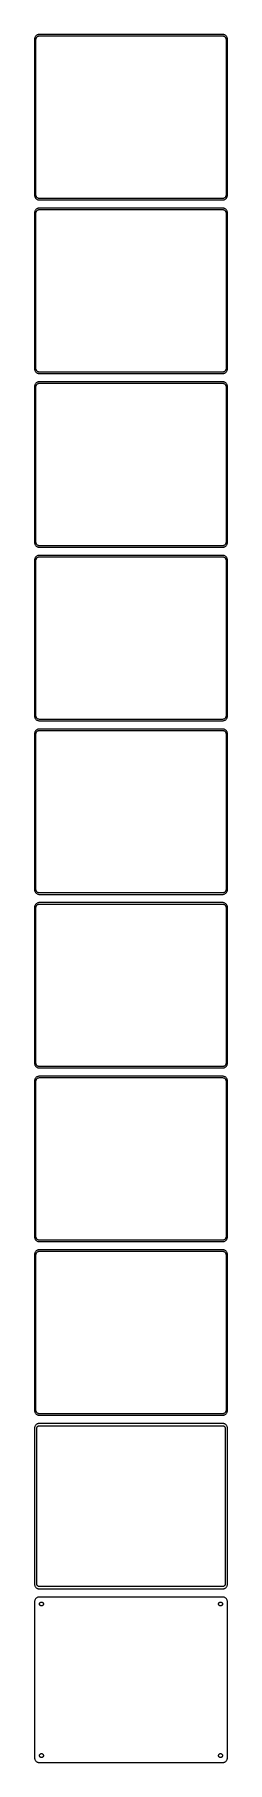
# Model space of a CAD drawing. Header units: metres. Extents: x -105 to 105, y 1800 to 3681.
import ezdxf

# ---------------------------------------------------------------- set-up
doc = ezdxf.new("R2010")
doc.units = ezdxf.units.M

msp = doc.modelspace()

# ---------------------------------------------------------------- linework, layer by layer
for p, q in [((-104.961, 3676.63), (-105, 3676)), ((-105, 3676), (-105, 3506)), ((-104.843, 3677.24), (-104.961, 3676.63)), ((-104.649, 3677.84), (-104.843, 3677.24)), ((-104.382, 3678.41), (-104.649, 3677.84)), ((-104.045, 3678.94), (-104.382, 3678.41)), ((-103.645, 3679.42), (-104.045, 3678.94)), ((-103.187, 3679.85), (-103.645, 3679.42)), ((-103.5, 3675.5), (-103.468, 3676)), ((-103.5, 3506.5), (-103.5, 3675.5)), ((-103.468, 3676), (-103.374, 3676.49)), ((-103.374, 3676.49), (-103.219, 3676.97)), ((-103.219, 3676.97), (-103.005, 3677.43)), ((-102.679, 3680.22), (-103.187, 3679.85)), ((-103.005, 3677.43), (-102.736, 3677.85)), ((-102.736, 3677.85), (-102.416, 3678.24)), ((-102.129, 3680.52), (-102.679, 3680.22)), ((-102.416, 3678.24), (-102.05, 3678.58)), ((-101.545, 3680.76), (-102.129, 3680.52)), ((-102.05, 3678.58), (-101.643, 3678.88)), ((-101.643, 3678.88), (-101.203, 3679.12)), ((-100.937, 3680.91), (-101.545, 3680.76)), ((-101.203, 3679.12), (-100.736, 3679.3)), ((-100.314, 3680.99), (-100.937, 3680.91)), ((-100.736, 3679.3), (-100.25, 3679.43)), ((100.314, 3680.99), (-100.314, 3680.99)), ((-100.25, 3679.43), (-99.7512, 3679.49)), ((-99.7512, 3679.49), (99.7512, 3679.49)), ((99.7512, 3679.49), (100.25, 3679.43)), ((100.25, 3679.43), (100.736, 3679.3)), ((100.937, 3680.91), (100.314, 3680.99)), ((100.736, 3679.3), (101.203, 3679.12)), ((101.545, 3680.76), (100.937, 3680.91)), ((101.203, 3679.12), (101.643, 3678.88)), ((102.129, 3680.52), (101.545, 3680.76)), ((101.643, 3678.88), (102.05, 3678.58)), ((102.05, 3678.58), (102.416, 3678.24)), ((102.679, 3680.22), (102.129, 3680.52)), ((102.416, 3678.24), (102.736, 3677.85)), ((103.187, 3679.85), (102.679, 3680.22)), ((102.736, 3677.85), (103.005, 3677.43)), ((103.005, 3677.43), (103.219, 3676.97)), ((103.645, 3679.42), (103.187, 3679.85)), ((103.219, 3676.97), (103.374, 3676.49)), ((103.374, 3676.49), (103.468, 3676)), ((103.468, 3676), (103.5, 3675.5)), ((103.5, 3675.5), (103.5, 3506.5)), ((104.045, 3678.94), (103.645, 3679.42)), ((104.382, 3678.41), (104.045, 3678.94)), ((104.649, 3677.84), (104.382, 3678.41)), ((104.843, 3677.24), (104.649, 3677.84)), ((104.961, 3676.63), (104.843, 3677.24)), ((105, 3676), (104.961, 3676.63)), ((105, 3506), (105, 3676)), ((-105, 3506), (-104.961, 3505.37)), ((-104.961, 3505.37), (-104.843, 3504.76)), ((-104.843, 3504.76), (-104.649, 3504.16)), ((-104.649, 3504.16), (-104.382, 3503.59)), ((-104.382, 3503.59), (-104.045, 3503.06)), ((-104.045, 3503.06), (-103.645, 3502.58)), ((-103.645, 3502.58), (-103.187, 3502.15)), ((-103.468, 3506), (-103.5, 3506.5)), ((-103.374, 3505.51), (-103.468, 3506)), ((-103.219, 3505.03), (-103.374, 3505.51)), ((-103.005, 3504.57), (-103.219, 3505.03)), ((-103.187, 3502.15), (-102.679, 3501.78)), ((-102.736, 3504.15), (-103.005, 3504.57)), ((-102.416, 3503.76), (-102.736, 3504.15)), ((-102.679, 3501.78), (-102.129, 3501.48)), ((-102.05, 3503.42), (-102.416, 3503.76)), ((-102.129, 3501.48), (-101.545, 3501.24)), ((-101.643, 3503.12), (-102.05, 3503.42)), ((-101.203, 3502.88), (-101.643, 3503.12)), ((-101.545, 3501.24), (-100.937, 3501.09)), ((-100.736, 3502.7), (-101.203, 3502.88)), ((-100.937, 3501.09), (-100.314, 3501.01)), ((-100.25, 3502.57), (-100.736, 3502.7)), ((-100.314, 3501.01), (100.314, 3501.01)), ((-99.7512, 3502.51), (-100.25, 3502.57)), ((99.7512, 3502.51), (-99.7512, 3502.51)), ((100.25, 3502.57), (99.7512, 3502.51)), ((100.736, 3502.7), (100.25, 3502.57)), ((100.314, 3501.01), (100.937, 3501.09)), ((101.203, 3502.88), (100.736, 3502.7)), ((100.937, 3501.09), (101.545, 3501.24)), ((101.643, 3503.12), (101.203, 3502.88)), ((101.545, 3501.24), (102.129, 3501.48)), ((102.05, 3503.42), (101.643, 3503.12)), ((102.416, 3503.76), (102.05, 3503.42)), ((102.129, 3501.48), (102.679, 3501.78)), ((102.736, 3504.15), (102.416, 3503.76)), ((102.679, 3501.78), (103.187, 3502.15)), ((103.005, 3504.57), (102.736, 3504.15)), ((103.219, 3505.03), (103.005, 3504.57)), ((103.187, 3502.15), (103.645, 3502.58)), ((103.374, 3505.51), (103.219, 3505.03)), ((103.468, 3506), (103.374, 3505.51)), ((103.5, 3506.5), (103.468, 3506)), ((103.645, 3502.58), (104.045, 3503.06)), ((104.045, 3503.06), (104.382, 3503.59)), ((104.382, 3503.59), (104.649, 3504.16)), ((104.649, 3504.16), (104.843, 3504.76)), ((104.843, 3504.76), (104.961, 3505.37)), ((104.961, 3505.37), (105, 3506)), ((-104.961, 3487.63), (-105, 3487)), ((-105, 3487), (-105, 3317)), ((-104.843, 3488.24), (-104.961, 3487.63)), ((-104.649, 3488.84), (-104.843, 3488.24)), ((-104.382, 3489.41), (-104.649, 3488.84)), ((-104.045, 3489.94), (-104.382, 3489.41)), ((-103.645, 3490.42), (-104.045, 3489.94)), ((-103.187, 3490.85), (-103.645, 3490.42)), ((-103.5, 3486.5), (-103.468, 3487)), ((-103.5, 3317.5), (-103.5, 3486.5)), ((-103.468, 3487), (-103.374, 3487.49)), ((-103.374, 3487.49), (-103.219, 3487.97)), ((-103.219, 3487.97), (-103.005, 3488.43)), ((-102.679, 3491.22), (-103.187, 3490.85)), ((-103.005, 3488.43), (-102.736, 3488.85)), ((-102.736, 3488.85), (-102.416, 3489.24)), ((-102.129, 3491.52), (-102.679, 3491.22)), ((-102.416, 3489.24), (-102.05, 3489.58)), ((-101.545, 3491.76), (-102.129, 3491.52)), ((-102.05, 3489.58), (-101.643, 3489.88)), ((-101.643, 3489.88), (-101.203, 3490.12)), ((-100.937, 3491.91), (-101.545, 3491.76)), ((-101.203, 3490.12), (-100.736, 3490.3)), ((-100.314, 3491.99), (-100.937, 3491.91)), ((-100.736, 3490.3), (-100.25, 3490.43)), ((100.314, 3491.99), (-100.314, 3491.99)), ((-100.25, 3490.43), (-99.7512, 3490.49)), ((-99.7512, 3490.49), (99.7512, 3490.49)), ((99.7512, 3490.49), (100.25, 3490.43)), ((100.25, 3490.43), (100.736, 3490.3)), ((100.937, 3491.91), (100.314, 3491.99)), ((100.736, 3490.3), (101.203, 3490.12)), ((101.545, 3491.76), (100.937, 3491.91)), ((101.203, 3490.12), (101.643, 3489.88)), ((102.129, 3491.52), (101.545, 3491.76)), ((101.643, 3489.88), (102.05, 3489.58)), ((102.05, 3489.58), (102.416, 3489.24)), ((102.679, 3491.22), (102.129, 3491.52)), ((102.416, 3489.24), (102.736, 3488.85)), ((103.187, 3490.85), (102.679, 3491.22)), ((102.736, 3488.85), (103.005, 3488.43)), ((103.005, 3488.43), (103.219, 3487.97)), ((103.645, 3490.42), (103.187, 3490.85)), ((103.219, 3487.97), (103.374, 3487.49)), ((103.374, 3487.49), (103.468, 3487)), ((103.468, 3487), (103.5, 3486.5)), ((103.5, 3486.5), (103.5, 3317.5)), ((104.045, 3489.94), (103.645, 3490.42)), ((104.382, 3489.41), (104.045, 3489.94)), ((104.649, 3488.84), (104.382, 3489.41)), ((104.843, 3488.24), (104.649, 3488.84)), ((104.961, 3487.63), (104.843, 3488.24)), ((105, 3487), (104.961, 3487.63)), ((105, 3317), (105, 3487)), ((-105, 3317), (-104.961, 3316.37)), ((-104.961, 3316.37), (-104.843, 3315.76)), ((-104.843, 3315.76), (-104.649, 3315.16)), ((-104.649, 3315.16), (-104.382, 3314.59)), ((-104.382, 3314.59), (-104.045, 3314.06)), ((-104.045, 3314.06), (-103.645, 3313.58)), ((-103.645, 3313.58), (-103.187, 3313.15)), ((-103.468, 3317), (-103.5, 3317.5)), ((-103.374, 3316.51), (-103.468, 3317)), ((-103.219, 3316.03), (-103.374, 3316.51)), ((-103.005, 3315.57), (-103.219, 3316.03)), ((-103.187, 3313.15), (-102.679, 3312.78)), ((-102.736, 3315.15), (-103.005, 3315.57)), ((-102.416, 3314.76), (-102.736, 3315.15)), ((-102.679, 3312.78), (-102.129, 3312.48)), ((-102.05, 3314.42), (-102.416, 3314.76)), ((-102.129, 3312.48), (-101.545, 3312.24)), ((-101.643, 3314.12), (-102.05, 3314.42)), ((-101.203, 3313.88), (-101.643, 3314.12)), ((-101.545, 3312.24), (-100.937, 3312.09)), ((-100.736, 3313.7), (-101.203, 3313.88)), ((-100.937, 3312.09), (-100.314, 3312.01)), ((-100.25, 3313.57), (-100.736, 3313.7)), ((-100.314, 3312.01), (100.314, 3312.01)), ((-99.7512, 3313.51), (-100.25, 3313.57)), ((99.7512, 3313.51), (-99.7512, 3313.51)), ((100.25, 3313.57), (99.7512, 3313.51)), ((100.736, 3313.7), (100.25, 3313.57)), ((100.314, 3312.01), (100.937, 3312.09)), ((101.203, 3313.88), (100.736, 3313.7)), ((100.937, 3312.09), (101.545, 3312.24)), ((101.643, 3314.12), (101.203, 3313.88)), ((101.545, 3312.24), (102.129, 3312.48)), ((102.05, 3314.42), (101.643, 3314.12)), ((102.416, 3314.76), (102.05, 3314.42)), ((102.129, 3312.48), (102.679, 3312.78)), ((102.736, 3315.15), (102.416, 3314.76)), ((102.679, 3312.78), (103.187, 3313.15)), ((103.005, 3315.57), (102.736, 3315.15)), ((103.219, 3316.03), (103.005, 3315.57)), ((103.187, 3313.15), (103.645, 3313.58)), ((103.374, 3316.51), (103.219, 3316.03)), ((103.468, 3317), (103.374, 3316.51)), ((103.5, 3317.5), (103.468, 3317)), ((103.645, 3313.58), (104.045, 3314.06)), ((104.045, 3314.06), (104.382, 3314.59)), ((104.382, 3314.59), (104.649, 3315.16)), ((104.649, 3315.16), (104.843, 3315.76)), ((104.843, 3315.76), (104.961, 3316.37)), ((104.961, 3316.37), (105, 3317)), ((-104.961, 3298.63), (-105, 3298)), ((-105, 3298), (-105, 3128)), ((-104.843, 3299.24), (-104.961, 3298.63)), ((-104.649, 3299.84), (-104.843, 3299.24)), ((-104.382, 3300.41), (-104.649, 3299.84)), ((-104.045, 3300.94), (-104.382, 3300.41)), ((-103.645, 3301.42), (-104.045, 3300.94)), ((-103.187, 3301.85), (-103.645, 3301.42)), ((-103.5, 3297.5), (-103.468, 3298)), ((-103.5, 3128.5), (-103.5, 3297.5)), ((-103.468, 3298), (-103.374, 3298.49)), ((-103.374, 3298.49), (-103.219, 3298.97)), ((-103.219, 3298.97), (-103.005, 3299.43)), ((-102.679, 3302.22), (-103.187, 3301.85)), ((-103.005, 3299.43), (-102.736, 3299.85)), ((-102.736, 3299.85), (-102.416, 3300.24)), ((-102.129, 3302.52), (-102.679, 3302.22)), ((-102.416, 3300.24), (-102.05, 3300.58)), ((-101.545, 3302.76), (-102.129, 3302.52)), ((-102.05, 3300.58), (-101.643, 3300.88)), ((-101.643, 3300.88), (-101.203, 3301.12)), ((-100.937, 3302.91), (-101.545, 3302.76)), ((-101.203, 3301.12), (-100.736, 3301.3)), ((-100.314, 3302.99), (-100.937, 3302.91)), ((-100.736, 3301.3), (-100.25, 3301.43)), ((100.314, 3302.99), (-100.314, 3302.99)), ((-100.25, 3301.43), (-99.7512, 3301.49)), ((-99.7512, 3301.49), (99.7512, 3301.49)), ((99.7512, 3301.49), (100.25, 3301.43)), ((100.25, 3301.43), (100.736, 3301.3)), ((100.937, 3302.91), (100.314, 3302.99)), ((100.736, 3301.3), (101.203, 3301.12)), ((101.545, 3302.76), (100.937, 3302.91)), ((101.203, 3301.12), (101.643, 3300.88)), ((102.129, 3302.52), (101.545, 3302.76)), ((101.643, 3300.88), (102.05, 3300.58)), ((102.05, 3300.58), (102.416, 3300.24)), ((102.679, 3302.22), (102.129, 3302.52)), ((102.416, 3300.24), (102.736, 3299.85)), ((103.187, 3301.85), (102.679, 3302.22)), ((102.736, 3299.85), (103.005, 3299.43)), ((103.005, 3299.43), (103.219, 3298.97)), ((103.645, 3301.42), (103.187, 3301.85)), ((103.219, 3298.97), (103.374, 3298.49)), ((103.374, 3298.49), (103.468, 3298)), ((103.468, 3298), (103.5, 3297.5)), ((103.5, 3297.5), (103.5, 3128.5)), ((104.045, 3300.94), (103.645, 3301.42)), ((104.382, 3300.41), (104.045, 3300.94)), ((104.649, 3299.84), (104.382, 3300.41)), ((104.843, 3299.24), (104.649, 3299.84)), ((104.961, 3298.63), (104.843, 3299.24)), ((105, 3298), (104.961, 3298.63)), ((105, 3128), (105, 3298)), ((-105, 3128), (-104.961, 3127.37)), ((-104.961, 3127.37), (-104.843, 3126.76)), ((-104.843, 3126.76), (-104.649, 3126.16)), ((-104.649, 3126.16), (-104.382, 3125.59)), ((-104.382, 3125.59), (-104.045, 3125.06)), ((-104.045, 3125.06), (-103.645, 3124.58)), ((-103.645, 3124.58), (-103.187, 3124.15)), ((-103.468, 3128), (-103.5, 3128.5)), ((-103.374, 3127.51), (-103.468, 3128)), ((-103.219, 3127.03), (-103.374, 3127.51)), ((-103.005, 3126.57), (-103.219, 3127.03)), ((-103.187, 3124.15), (-102.679, 3123.78)), ((-102.736, 3126.15), (-103.005, 3126.57)), ((-102.416, 3125.76), (-102.736, 3126.15)), ((-102.679, 3123.78), (-102.129, 3123.48)), ((-102.05, 3125.42), (-102.416, 3125.76)), ((-102.129, 3123.48), (-101.545, 3123.24)), ((-101.643, 3125.12), (-102.05, 3125.42)), ((-101.203, 3124.88), (-101.643, 3125.12)), ((-101.545, 3123.24), (-100.937, 3123.09)), ((-100.736, 3124.7), (-101.203, 3124.88)), ((-100.937, 3123.09), (-100.314, 3123.01)), ((-100.25, 3124.57), (-100.736, 3124.7)), ((-100.314, 3123.01), (100.314, 3123.01)), ((-99.7512, 3124.51), (-100.25, 3124.57)), ((99.7512, 3124.51), (-99.7512, 3124.51)), ((100.25, 3124.57), (99.7512, 3124.51)), ((100.736, 3124.7), (100.25, 3124.57)), ((100.314, 3123.01), (100.937, 3123.09)), ((101.203, 3124.88), (100.736, 3124.7)), ((100.937, 3123.09), (101.545, 3123.24)), ((101.643, 3125.12), (101.203, 3124.88)), ((101.545, 3123.24), (102.129, 3123.48)), ((102.05, 3125.42), (101.643, 3125.12)), ((102.416, 3125.76), (102.05, 3125.42)), ((102.129, 3123.48), (102.679, 3123.78)), ((102.736, 3126.15), (102.416, 3125.76)), ((102.679, 3123.78), (103.187, 3124.15)), ((103.005, 3126.57), (102.736, 3126.15)), ((103.219, 3127.03), (103.005, 3126.57)), ((103.187, 3124.15), (103.645, 3124.58)), ((103.374, 3127.51), (103.219, 3127.03)), ((103.468, 3128), (103.374, 3127.51)), ((103.5, 3128.5), (103.468, 3128)), ((103.645, 3124.58), (104.045, 3125.06)), ((104.045, 3125.06), (104.382, 3125.59)), ((104.382, 3125.59), (104.649, 3126.16)), ((104.649, 3126.16), (104.843, 3126.76)), ((104.843, 3126.76), (104.961, 3127.37)), ((104.961, 3127.37), (105, 3128)), ((-104.961, 3109.63), (-105, 3109)), ((-105, 3109), (-105, 2939)), ((-104.843, 3110.24), (-104.961, 3109.63)), ((-104.649, 3110.84), (-104.843, 3110.24)), ((-104.382, 3111.41), (-104.649, 3110.84)), ((-104.045, 3111.94), (-104.382, 3111.41)), ((-103.645, 3112.42), (-104.045, 3111.94)), ((-103.187, 3112.85), (-103.645, 3112.42)), ((-103.5, 3108.5), (-103.468, 3109)), ((-103.5, 2939.5), (-103.5, 3108.5)), ((-103.468, 3109), (-103.374, 3109.49)), ((-103.374, 3109.49), (-103.219, 3109.97)), ((-103.219, 3109.97), (-103.005, 3110.43)), ((-102.679, 3113.22), (-103.187, 3112.85)), ((-103.005, 3110.43), (-102.736, 3110.85)), ((-102.736, 3110.85), (-102.416, 3111.24)), ((-102.129, 3113.52), (-102.679, 3113.22)), ((-102.416, 3111.24), (-102.05, 3111.58)), ((-101.545, 3113.76), (-102.129, 3113.52)), ((-102.05, 3111.58), (-101.643, 3111.88)), ((-101.643, 3111.88), (-101.203, 3112.12)), ((-100.937, 3113.91), (-101.545, 3113.76)), ((-101.203, 3112.12), (-100.736, 3112.3)), ((-100.314, 3113.99), (-100.937, 3113.91)), ((-100.736, 3112.3), (-100.25, 3112.43)), ((100.314, 3113.99), (-100.314, 3113.99)), ((-100.25, 3112.43), (-99.7512, 3112.49)), ((-99.7512, 3112.49), (99.7512, 3112.49)), ((99.7512, 3112.49), (100.25, 3112.43)), ((100.25, 3112.43), (100.736, 3112.3)), ((100.937, 3113.91), (100.314, 3113.99)), ((100.736, 3112.3), (101.203, 3112.12)), ((101.545, 3113.76), (100.937, 3113.91)), ((101.203, 3112.12), (101.643, 3111.88)), ((102.129, 3113.52), (101.545, 3113.76)), ((101.643, 3111.88), (102.05, 3111.58)), ((102.05, 3111.58), (102.416, 3111.24)), ((102.679, 3113.22), (102.129, 3113.52)), ((102.416, 3111.24), (102.736, 3110.85)), ((103.187, 3112.85), (102.679, 3113.22)), ((102.736, 3110.85), (103.005, 3110.43)), ((103.005, 3110.43), (103.219, 3109.97)), ((103.645, 3112.42), (103.187, 3112.85)), ((103.219, 3109.97), (103.374, 3109.49)), ((103.374, 3109.49), (103.468, 3109)), ((103.468, 3109), (103.5, 3108.5)), ((103.5, 3108.5), (103.5, 2939.5)), ((104.045, 3111.94), (103.645, 3112.42)), ((104.382, 3111.41), (104.045, 3111.94)), ((104.649, 3110.84), (104.382, 3111.41)), ((104.843, 3110.24), (104.649, 3110.84)), ((104.961, 3109.63), (104.843, 3110.24)), ((105, 3109), (104.961, 3109.63)), ((105, 2939), (105, 3109)), ((-105, 2939), (-104.961, 2938.37)), ((-104.961, 2938.37), (-104.843, 2937.76)), ((-104.843, 2937.76), (-104.649, 2937.16)), ((-104.649, 2937.16), (-104.382, 2936.59)), ((-104.382, 2936.59), (-104.045, 2936.06)), ((-104.045, 2936.06), (-103.645, 2935.58)), ((-103.645, 2935.58), (-103.187, 2935.15)), ((-103.468, 2939), (-103.5, 2939.5)), ((-103.374, 2938.51), (-103.468, 2939)), ((-103.219, 2938.03), (-103.374, 2938.51)), ((-103.005, 2937.57), (-103.219, 2938.03)), ((-103.187, 2935.15), (-102.679, 2934.78)), ((-102.736, 2937.15), (-103.005, 2937.57)), ((-102.416, 2936.76), (-102.736, 2937.15)), ((-102.679, 2934.78), (-102.129, 2934.48)), ((-102.05, 2936.42), (-102.416, 2936.76)), ((-102.129, 2934.48), (-101.545, 2934.24)), ((-101.643, 2936.12), (-102.05, 2936.42)), ((-101.203, 2935.88), (-101.643, 2936.12)), ((-100.736, 2935.7), (-101.203, 2935.88)), ((-100.25, 2935.57), (-100.736, 2935.7)), ((-99.7512, 2935.51), (-100.25, 2935.57)), ((99.7512, 2935.51), (-99.7512, 2935.51)), ((100.25, 2935.57), (99.7512, 2935.51)), ((100.736, 2935.7), (100.25, 2935.57)), ((101.203, 2935.88), (100.736, 2935.7)), ((101.643, 2936.12), (101.203, 2935.88)), ((101.545, 2934.24), (102.129, 2934.48)), ((102.05, 2936.42), (101.643, 2936.12)), ((102.416, 2936.76), (102.05, 2936.42)), ((102.129, 2934.48), (102.679, 2934.78)), ((102.736, 2937.15), (102.416, 2936.76)), ((102.679, 2934.78), (103.187, 2935.15)), ((103.005, 2937.57), (102.736, 2937.15)), ((103.219, 2938.03), (103.005, 2937.57)), ((103.187, 2935.15), (103.645, 2935.58)), ((103.374, 2938.51), (103.219, 2938.03)), ((103.468, 2939), (103.374, 2938.51)), ((103.5, 2939.5), (103.468, 2939)), ((103.645, 2935.58), (104.045, 2936.06)), ((104.045, 2936.06), (104.382, 2936.59)), ((104.382, 2936.59), (104.649, 2937.16)), ((104.649, 2937.16), (104.843, 2937.76)), ((104.843, 2937.76), (104.961, 2938.37)), ((104.961, 2938.37), (105, 2939)), ((-104.961, 2920.63), (-105, 2920)), ((-105, 2920), (-105, 2750)), ((-104.843, 2921.24), (-104.961, 2920.63)), ((-104.649, 2921.84), (-104.843, 2921.24)), ((-104.382, 2922.41), (-104.649, 2921.84)), ((-104.045, 2922.94), (-104.382, 2922.41)), ((-103.645, 2923.42), (-104.045, 2922.94)), ((-103.187, 2923.85), (-103.645, 2923.42)), ((-103.5, 2919.5), (-103.468, 2920)), ((-103.5, 2750.5), (-103.5, 2919.5)), ((-103.468, 2920), (-103.374, 2920.49)), ((-103.374, 2920.49), (-103.219, 2920.97)), ((-103.219, 2920.97), (-103.005, 2921.43)), ((-102.679, 2924.22), (-103.187, 2923.85)), ((-103.005, 2921.43), (-102.736, 2921.85)), ((-102.736, 2921.85), (-102.416, 2922.24)), ((-102.129, 2924.52), (-102.679, 2924.22)), ((-102.416, 2922.24), (-102.05, 2922.58)), ((-101.545, 2924.76), (-102.129, 2924.52)), ((-102.05, 2922.58), (-101.643, 2922.88)), ((-101.643, 2922.88), (-101.203, 2923.12)), ((-101.545, 2934.24), (-100.937, 2934.09)), ((-100.937, 2924.91), (-101.545, 2924.76)), ((-101.203, 2923.12), (-100.736, 2923.3)), ((-100.937, 2934.09), (-100.314, 2934.01)), ((-100.314, 2924.99), (-100.937, 2924.91)), ((-100.736, 2923.3), (-100.25, 2923.43)), ((-100.314, 2934.01), (100.314, 2934.01)), ((100.314, 2924.99), (-100.314, 2924.99)), ((-100.25, 2923.43), (-99.7512, 2923.49)), ((-99.7512, 2923.49), (99.7512, 2923.49)), ((99.7512, 2923.49), (100.25, 2923.43)), ((100.25, 2923.43), (100.736, 2923.3)), ((100.314, 2934.01), (100.937, 2934.09)), ((100.937, 2924.91), (100.314, 2924.99)), ((100.736, 2923.3), (101.203, 2923.12)), ((100.937, 2934.09), (101.545, 2934.24)), ((101.545, 2924.76), (100.937, 2924.91)), ((101.203, 2923.12), (101.643, 2922.88)), ((102.129, 2924.52), (101.545, 2924.76)), ((101.643, 2922.88), (102.05, 2922.58)), ((102.05, 2922.58), (102.416, 2922.24)), ((102.679, 2924.22), (102.129, 2924.52)), ((102.416, 2922.24), (102.736, 2921.85)), ((103.187, 2923.85), (102.679, 2924.22)), ((102.736, 2921.85), (103.005, 2921.43)), ((103.005, 2921.43), (103.219, 2920.97)), ((103.645, 2923.42), (103.187, 2923.85)), ((103.219, 2920.97), (103.374, 2920.49)), ((103.374, 2920.49), (103.468, 2920)), ((103.468, 2920), (103.5, 2919.5)), ((103.5, 2919.5), (103.5, 2750.5)), ((104.045, 2922.94), (103.645, 2923.42)), ((104.382, 2922.41), (104.045, 2922.94)), ((104.649, 2921.84), (104.382, 2922.41)), ((104.843, 2921.24), (104.649, 2921.84)), ((104.961, 2920.63), (104.843, 2921.24)), ((105, 2920), (104.961, 2920.63)), ((105, 2750), (105, 2920)), ((-105, 2750), (-104.961, 2749.37)), ((-104.961, 2749.37), (-104.843, 2748.76)), ((-104.843, 2748.76), (-104.649, 2748.16)), ((-104.649, 2748.16), (-104.382, 2747.59)), ((-104.382, 2747.59), (-104.045, 2747.06)), ((-104.045, 2747.06), (-103.645, 2746.58)), ((-103.645, 2746.58), (-103.187, 2746.15)), ((-103.468, 2750), (-103.5, 2750.5)), ((-103.374, 2749.51), (-103.468, 2750)), ((-103.219, 2749.03), (-103.374, 2749.51)), ((-103.005, 2748.57), (-103.219, 2749.03)), ((-102.736, 2748.15), (-103.005, 2748.57)), ((-102.416, 2747.76), (-102.736, 2748.15)), ((-102.05, 2747.42), (-102.416, 2747.76)), ((-101.643, 2747.12), (-102.05, 2747.42)), ((-101.203, 2746.88), (-101.643, 2747.12)), ((-100.736, 2746.7), (-101.203, 2746.88)), ((-100.25, 2746.57), (-100.736, 2746.7)), ((-99.7512, 2746.51), (-100.25, 2746.57)), ((99.7512, 2746.51), (-99.7512, 2746.51)), ((100.25, 2746.57), (99.7512, 2746.51)), ((100.736, 2746.7), (100.25, 2746.57)), ((101.203, 2746.88), (100.736, 2746.7)), ((101.643, 2747.12), (101.203, 2746.88)), ((102.05, 2747.42), (101.643, 2747.12)), ((102.416, 2747.76), (102.05, 2747.42)), ((102.736, 2748.15), (102.416, 2747.76)), ((103.005, 2748.57), (102.736, 2748.15)), ((103.219, 2749.03), (103.005, 2748.57)), ((103.187, 2746.15), (103.645, 2746.58)), ((103.374, 2749.51), (103.219, 2749.03)), ((103.468, 2750), (103.374, 2749.51)), ((103.5, 2750.5), (103.468, 2750)), ((103.645, 2746.58), (104.045, 2747.06)), ((104.045, 2747.06), (104.382, 2747.59)), ((104.382, 2747.59), (104.649, 2748.16)), ((104.649, 2748.16), (104.843, 2748.76)), ((104.843, 2748.76), (104.961, 2749.37)), ((104.961, 2749.37), (105, 2750)), ((-104.961, 2731.63), (-105, 2731)), ((-105, 2731), (-105, 2561)), ((-104.843, 2732.24), (-104.961, 2731.63)), ((-104.649, 2732.84), (-104.843, 2732.24)), ((-104.382, 2733.41), (-104.649, 2732.84)), ((-104.045, 2733.94), (-104.382, 2733.41)), ((-103.645, 2734.42), (-104.045, 2733.94)), ((-103.187, 2734.85), (-103.645, 2734.42)), ((-103.5, 2730.5), (-103.468, 2731)), ((-103.5, 2561.5), (-103.5, 2730.5)), ((-103.468, 2731), (-103.374, 2731.49)), ((-103.374, 2731.49), (-103.219, 2731.97)), ((-103.219, 2731.97), (-103.005, 2732.43)), ((-103.187, 2746.15), (-102.679, 2745.78)), ((-102.679, 2735.22), (-103.187, 2734.85)), ((-103.005, 2732.43), (-102.736, 2732.85)), ((-102.736, 2732.85), (-102.416, 2733.24)), ((-102.679, 2745.78), (-102.129, 2745.48)), ((-102.129, 2735.52), (-102.679, 2735.22)), ((-102.416, 2733.24), (-102.05, 2733.58)), ((-102.129, 2745.48), (-101.545, 2745.24)), ((-101.545, 2735.76), (-102.129, 2735.52)), ((-102.05, 2733.58), (-101.643, 2733.88)), ((-101.643, 2733.88), (-101.203, 2734.12)), ((-101.545, 2745.24), (-100.937, 2745.09)), ((-100.937, 2735.91), (-101.545, 2735.76)), ((-101.203, 2734.12), (-100.736, 2734.3)), ((-100.937, 2745.09), (-100.314, 2745.01)), ((-100.314, 2735.99), (-100.937, 2735.91)), ((-100.736, 2734.3), (-100.25, 2734.43)), ((-100.314, 2745.01), (100.314, 2745.01)), ((100.314, 2735.99), (-100.314, 2735.99)), ((-100.25, 2734.43), (-99.7512, 2734.49)), ((-99.7512, 2734.49), (99.7512, 2734.49)), ((99.7512, 2734.49), (100.25, 2734.43)), ((100.25, 2734.43), (100.736, 2734.3)), ((100.314, 2745.01), (100.937, 2745.09)), ((100.937, 2735.91), (100.314, 2735.99)), ((100.736, 2734.3), (101.203, 2734.12)), ((100.937, 2745.09), (101.545, 2745.24)), ((101.545, 2735.76), (100.937, 2735.91)), ((101.203, 2734.12), (101.643, 2733.88)), ((101.545, 2745.24), (102.129, 2745.48)), ((102.129, 2735.52), (101.545, 2735.76)), ((101.643, 2733.88), (102.05, 2733.58)), ((102.05, 2733.58), (102.416, 2733.24)), ((102.129, 2745.48), (102.679, 2745.78)), ((102.679, 2735.22), (102.129, 2735.52)), ((102.416, 2733.24), (102.736, 2732.85)), ((102.679, 2745.78), (103.187, 2746.15)), ((103.187, 2734.85), (102.679, 2735.22)), ((102.736, 2732.85), (103.005, 2732.43)), ((103.005, 2732.43), (103.219, 2731.97)), ((103.645, 2734.42), (103.187, 2734.85)), ((103.219, 2731.97), (103.374, 2731.49)), ((103.374, 2731.49), (103.468, 2731)), ((103.468, 2731), (103.5, 2730.5)), ((103.5, 2730.5), (103.5, 2561.5)), ((104.045, 2733.94), (103.645, 2734.42)), ((104.382, 2733.41), (104.045, 2733.94)), ((104.649, 2732.84), (104.382, 2733.41)), ((104.843, 2732.24), (104.649, 2732.84)), ((104.961, 2731.63), (104.843, 2732.24)), ((105, 2731), (104.961, 2731.63)), ((105, 2561), (105, 2731)), ((-105, 2561), (-104.961, 2560.37)), ((-104.961, 2560.37), (-104.843, 2559.76)), ((-104.843, 2559.76), (-104.649, 2559.16)), ((-104.649, 2559.16), (-104.382, 2558.59)), ((-104.382, 2558.59), (-104.045, 2558.06)), ((-103.468, 2561), (-103.5, 2561.5)), ((-103.374, 2560.51), (-103.468, 2561)), ((-103.219, 2560.03), (-103.374, 2560.51)), ((-103.005, 2559.57), (-103.219, 2560.03)), ((-102.736, 2559.15), (-103.005, 2559.57)), ((-102.416, 2558.76), (-102.736, 2559.15)), ((-102.05, 2558.42), (-102.416, 2558.76)), ((-101.643, 2558.12), (-102.05, 2558.42)), ((102.05, 2558.42), (101.643, 2558.12)), ((102.416, 2558.76), (102.05, 2558.42)), ((102.736, 2559.15), (102.416, 2558.76)), ((103.005, 2559.57), (102.736, 2559.15)), ((103.219, 2560.03), (103.005, 2559.57)), ((103.374, 2560.51), (103.219, 2560.03)), ((103.468, 2561), (103.374, 2560.51)), ((103.5, 2561.5), (103.468, 2561)), ((104.045, 2558.06), (104.382, 2558.59)), ((104.382, 2558.59), (104.649, 2559.16)), ((104.649, 2559.16), (104.843, 2559.76)), ((104.843, 2559.76), (104.961, 2560.37)), ((104.961, 2560.37), (105, 2561)), ((-104.961, 2542.63), (-105, 2542)), ((-105, 2542), (-105, 2372)), ((-104.843, 2543.24), (-104.961, 2542.63)), ((-104.649, 2543.84), (-104.843, 2543.24)), ((-104.382, 2544.41), (-104.649, 2543.84)), ((-104.045, 2544.94), (-104.382, 2544.41)), ((-104.045, 2558.06), (-103.645, 2557.58)), ((-103.645, 2545.42), (-104.045, 2544.94)), ((-103.645, 2557.58), (-103.187, 2557.15)), ((-103.187, 2545.85), (-103.645, 2545.42)), ((-103.5, 2541.5), (-103.468, 2542)), ((-103.5, 2372.5), (-103.5, 2541.5)), ((-103.468, 2542), (-103.374, 2542.49)), ((-103.374, 2542.49), (-103.219, 2542.97)), ((-103.219, 2542.97), (-103.005, 2543.43)), ((-103.187, 2557.15), (-102.679, 2556.78)), ((-102.679, 2546.22), (-103.187, 2545.85)), ((-103.005, 2543.43), (-102.736, 2543.85)), ((-102.736, 2543.85), (-102.416, 2544.24)), ((-102.679, 2556.78), (-102.129, 2556.48)), ((-102.129, 2546.52), (-102.679, 2546.22)), ((-102.416, 2544.24), (-102.05, 2544.58)), ((-102.129, 2556.48), (-101.545, 2556.24)), ((-101.545, 2546.76), (-102.129, 2546.52)), ((-102.05, 2544.58), (-101.643, 2544.88)), ((-101.203, 2557.88), (-101.643, 2558.12)), ((-101.643, 2544.88), (-101.203, 2545.12)), ((-101.545, 2556.24), (-100.937, 2556.09)), ((-100.937, 2546.91), (-101.545, 2546.76)), ((-100.736, 2557.7), (-101.203, 2557.88)), ((-101.203, 2545.12), (-100.736, 2545.3)), ((-100.937, 2556.09), (-100.314, 2556.01)), ((-100.314, 2546.99), (-100.937, 2546.91)), ((-100.25, 2557.57), (-100.736, 2557.7)), ((-100.736, 2545.3), (-100.25, 2545.43)), ((-100.314, 2556.01), (100.314, 2556.01)), ((100.314, 2546.99), (-100.314, 2546.99)), ((-99.7512, 2557.51), (-100.25, 2557.57)), ((-100.25, 2545.43), (-99.7512, 2545.49)), ((99.7512, 2557.51), (-99.7512, 2557.51)), ((-99.7512, 2545.49), (99.7512, 2545.49)), ((100.25, 2557.57), (99.7512, 2557.51)), ((99.7512, 2545.49), (100.25, 2545.43)), ((100.736, 2557.7), (100.25, 2557.57)), ((100.25, 2545.43), (100.736, 2545.3)), ((100.314, 2556.01), (100.937, 2556.09)), ((100.937, 2546.91), (100.314, 2546.99)), ((101.203, 2557.88), (100.736, 2557.7)), ((100.736, 2545.3), (101.203, 2545.12)), ((100.937, 2556.09), (101.545, 2556.24)), ((101.545, 2546.76), (100.937, 2546.91)), ((101.643, 2558.12), (101.203, 2557.88)), ((101.203, 2545.12), (101.643, 2544.88)), ((101.545, 2556.24), (102.129, 2556.48)), ((102.129, 2546.52), (101.545, 2546.76)), ((101.643, 2544.88), (102.05, 2544.58)), ((102.05, 2544.58), (102.416, 2544.24)), ((102.129, 2556.48), (102.679, 2556.78)), ((102.679, 2546.22), (102.129, 2546.52)), ((102.416, 2544.24), (102.736, 2543.85)), ((102.679, 2556.78), (103.187, 2557.15)), ((103.187, 2545.85), (102.679, 2546.22)), ((102.736, 2543.85), (103.005, 2543.43)), ((103.005, 2543.43), (103.219, 2542.97)), ((103.187, 2557.15), (103.645, 2557.58)), ((103.645, 2545.42), (103.187, 2545.85)), ((103.219, 2542.97), (103.374, 2542.49)), ((103.374, 2542.49), (103.468, 2542)), ((103.468, 2542), (103.5, 2541.5)), ((103.5, 2541.5), (103.5, 2372.5)), ((103.645, 2557.58), (104.045, 2558.06)), ((104.045, 2544.94), (103.645, 2545.42)), ((104.382, 2544.41), (104.045, 2544.94)), ((104.649, 2543.84), (104.382, 2544.41)), ((104.843, 2543.24), (104.649, 2543.84)), ((104.961, 2542.63), (104.843, 2543.24)), ((105, 2542), (104.961, 2542.63)), ((105, 2372), (105, 2542)), ((-105, 2372), (-104.961, 2371.37)), ((-104.961, 2371.37), (-104.843, 2370.76)), ((-104.843, 2370.76), (-104.649, 2370.16)), ((-104.649, 2370.16), (-104.382, 2369.59)), ((-103.468, 2372), (-103.5, 2372.5)), ((-103.374, 2371.51), (-103.468, 2372)), ((-103.219, 2371.03), (-103.374, 2371.51)), ((-103.005, 2370.57), (-103.219, 2371.03)), ((-102.736, 2370.15), (-103.005, 2370.57)), ((-102.416, 2369.76), (-102.736, 2370.15)), ((102.736, 2370.15), (102.416, 2369.76)), ((103.005, 2370.57), (102.736, 2370.15)), ((103.219, 2371.03), (103.005, 2370.57)), ((103.374, 2371.51), (103.219, 2371.03)), ((103.468, 2372), (103.374, 2371.51)), ((103.5, 2372.5), (103.468, 2372)), ((104.382, 2369.59), (104.649, 2370.16)), ((104.649, 2370.16), (104.843, 2370.76)), ((104.843, 2370.76), (104.961, 2371.37)), ((104.961, 2371.37), (105, 2372)), ((-104.961, 2353.63), (-105, 2353)), ((-105, 2353), (-105, 2183)), ((-104.843, 2354.24), (-104.961, 2353.63)), ((-104.649, 2354.84), (-104.843, 2354.24)), ((-104.382, 2355.41), (-104.649, 2354.84)), ((-104.382, 2369.59), (-104.045, 2369.06)), ((-104.045, 2355.94), (-104.382, 2355.41)), ((-104.045, 2369.06), (-103.645, 2368.58)), ((-103.645, 2356.42), (-104.045, 2355.94)), ((-103.645, 2368.58), (-103.187, 2368.15)), ((-103.187, 2356.85), (-103.645, 2356.42)), ((-103.5, 2352.5), (-103.468, 2353)), ((-103.5, 2183.5), (-103.5, 2352.5)), ((-103.468, 2353), (-103.374, 2353.49)), ((-103.374, 2353.49), (-103.219, 2353.97)), ((-103.219, 2353.97), (-103.005, 2354.43)), ((-103.187, 2368.15), (-102.679, 2367.78)), ((-102.679, 2357.22), (-103.187, 2356.85)), ((-103.005, 2354.43), (-102.736, 2354.85)), ((-102.736, 2354.85), (-102.416, 2355.24)), ((-102.679, 2367.78), (-102.129, 2367.48)), ((-102.129, 2357.52), (-102.679, 2357.22)), ((-102.05, 2369.42), (-102.416, 2369.76)), ((-102.416, 2355.24), (-102.05, 2355.58)), ((-102.129, 2367.48), (-101.545, 2367.24)), ((-101.545, 2357.76), (-102.129, 2357.52)), ((-101.643, 2369.12), (-102.05, 2369.42)), ((-102.05, 2355.58), (-101.643, 2355.88)), ((-101.203, 2368.88), (-101.643, 2369.12)), ((-101.643, 2355.88), (-101.203, 2356.12)), ((-101.545, 2367.24), (-100.937, 2367.09)), ((-100.937, 2357.91), (-101.545, 2357.76)), ((-100.736, 2368.7), (-101.203, 2368.88)), ((-101.203, 2356.12), (-100.736, 2356.3)), ((-100.937, 2367.09), (-100.314, 2367.01)), ((-100.314, 2357.99), (-100.937, 2357.91)), ((-100.25, 2368.57), (-100.736, 2368.7)), ((-100.736, 2356.3), (-100.25, 2356.43)), ((-100.314, 2367.01), (100.314, 2367.01)), ((100.314, 2357.99), (-100.314, 2357.99)), ((-99.7512, 2368.51), (-100.25, 2368.57)), ((-100.25, 2356.43), (-99.7512, 2356.49)), ((99.7512, 2368.51), (-99.7512, 2368.51)), ((-99.7512, 2356.49), (99.7512, 2356.49)), ((100.25, 2368.57), (99.7512, 2368.51)), ((99.7512, 2356.49), (100.25, 2356.43)), ((100.736, 2368.7), (100.25, 2368.57)), ((100.25, 2356.43), (100.736, 2356.3)), ((100.314, 2367.01), (100.937, 2367.09)), ((100.937, 2357.91), (100.314, 2357.99)), ((101.203, 2368.88), (100.736, 2368.7)), ((100.736, 2356.3), (101.203, 2356.12)), ((100.937, 2367.09), (101.545, 2367.24)), ((101.545, 2357.76), (100.937, 2357.91)), ((101.643, 2369.12), (101.203, 2368.88)), ((101.203, 2356.12), (101.643, 2355.88)), ((101.545, 2367.24), (102.129, 2367.48)), ((102.129, 2357.52), (101.545, 2357.76)), ((102.05, 2369.42), (101.643, 2369.12)), ((101.643, 2355.88), (102.05, 2355.58)), ((102.416, 2369.76), (102.05, 2369.42)), ((102.05, 2355.58), (102.416, 2355.24)), ((102.129, 2367.48), (102.679, 2367.78)), ((102.679, 2357.22), (102.129, 2357.52)), ((102.416, 2355.24), (102.736, 2354.85)), ((102.679, 2367.78), (103.187, 2368.15)), ((103.187, 2356.85), (102.679, 2357.22)), ((102.736, 2354.85), (103.005, 2354.43)), ((103.005, 2354.43), (103.219, 2353.97)), ((103.187, 2368.15), (103.645, 2368.58)), ((103.645, 2356.42), (103.187, 2356.85)), ((103.219, 2353.97), (103.374, 2353.49)), ((103.374, 2353.49), (103.468, 2353)), ((103.468, 2353), (103.5, 2352.5)), ((103.5, 2352.5), (103.5, 2183.5)), ((103.645, 2368.58), (104.045, 2369.06)), ((104.045, 2355.94), (103.645, 2356.42)), ((104.045, 2369.06), (104.382, 2369.59)), ((104.382, 2355.41), (104.045, 2355.94)), ((104.649, 2354.84), (104.382, 2355.41)), ((104.843, 2354.24), (104.649, 2354.84)), ((104.961, 2353.63), (104.843, 2354.24)), ((105, 2353), (104.961, 2353.63)), ((105, 2183), (105, 2353)), ((-105, 2183), (-104.961, 2182.37)), ((-104.961, 2182.37), (-104.843, 2181.76)), ((-103.468, 2183), (-103.5, 2183.5)), ((-103.374, 2182.51), (-103.468, 2183)), ((-103.219, 2182.03), (-103.374, 2182.51)), ((-103.005, 2181.57), (-103.219, 2182.03)), ((103.219, 2182.03), (103.005, 2181.57)), ((103.374, 2182.51), (103.219, 2182.03)), ((103.468, 2183), (103.374, 2182.51)), ((103.5, 2183.5), (103.468, 2183)), ((104.843, 2181.76), (104.961, 2182.37)), ((104.961, 2182.37), (105, 2183)), ((-104.961, 2164.63), (-105, 2164)), ((-105, 2164), (-105, 1994)), ((-104.843, 2165.24), (-104.961, 2164.63)), ((-104.843, 2181.76), (-104.649, 2181.16)), ((-104.649, 2165.84), (-104.843, 2165.24)), ((-104.649, 2181.16), (-104.382, 2180.59)), ((-104.382, 2166.41), (-104.649, 2165.84)), ((-104.382, 2180.59), (-104.045, 2180.06)), ((-104.045, 2166.94), (-104.382, 2166.41)), ((-104.045, 2180.06), (-103.645, 2179.58)), ((-103.645, 2167.42), (-104.045, 2166.94)), ((-103.645, 2179.58), (-103.187, 2179.15)), ((-103.187, 2167.85), (-103.645, 2167.42)), ((-103.187, 2179.15), (-102.679, 2178.78)), ((-102.679, 2168.22), (-103.187, 2167.85)), ((-102.736, 2181.15), (-103.005, 2181.57)), ((-102.416, 2180.76), (-102.736, 2181.15)), ((-102.679, 2178.78), (-102.129, 2178.48)), ((-102.129, 2168.52), (-102.679, 2168.22)), ((-102.613, 2163.5), (-102.588, 2163.89)), ((-102.613, 1994.5), (-102.613, 2163.5)), ((-102.588, 2163.89), (-102.515, 2164.27)), ((-102.515, 2164.27), (-102.394, 2164.65)), ((-102.05, 2180.42), (-102.416, 2180.76)), ((-102.394, 2164.65), (-102.228, 2165)), ((-102.228, 2165), (-102.018, 2165.33)), ((-102.129, 2178.48), (-101.545, 2178.24)), ((-101.545, 2168.76), (-102.129, 2168.52)), ((-101.643, 2180.12), (-102.05, 2180.42)), ((-102.018, 2165.33), (-101.769, 2165.63)), ((-101.769, 2165.63), (-101.484, 2165.9)), ((-101.203, 2179.88), (-101.643, 2180.12)), ((-101.545, 2178.24), (-100.937, 2178.09)), ((-100.937, 2168.91), (-101.545, 2168.76)), ((-101.484, 2165.9), (-101.168, 2166.13)), ((-100.736, 2179.7), (-101.203, 2179.88)), ((-101.168, 2166.13), (-100.825, 2166.32)), ((-100.937, 2178.09), (-100.314, 2178.01)), ((-100.314, 2168.99), (-100.937, 2168.91)), ((-100.825, 2166.32), (-100.462, 2166.46)), ((-100.25, 2179.57), (-100.736, 2179.7)), ((-100.462, 2166.46), (-100.083, 2166.56)), ((-100.314, 2178.01), (100.314, 2178.01)), ((100.314, 2168.99), (-100.314, 2168.99)), ((-99.7512, 2179.51), (-100.25, 2179.57)), ((-100.083, 2166.56), (-99.6955, 2166.61)), ((99.7512, 2179.51), (-99.7512, 2179.51)), ((-99.6955, 2166.61), (99.6955, 2166.61)), ((99.6955, 2166.61), (100.083, 2166.56)), ((100.25, 2179.57), (99.7512, 2179.51)), ((100.083, 2166.56), (100.462, 2166.46)), ((100.736, 2179.7), (100.25, 2179.57)), ((100.314, 2178.01), (100.937, 2178.09)), ((100.937, 2168.91), (100.314, 2168.99)), ((100.462, 2166.46), (100.825, 2166.32)), ((101.203, 2179.88), (100.736, 2179.7)), ((100.825, 2166.32), (101.168, 2166.13)), ((100.937, 2178.09), (101.545, 2178.24)), ((101.545, 2168.76), (100.937, 2168.91)), ((101.168, 2166.13), (101.484, 2165.9)), ((101.643, 2180.12), (101.203, 2179.88)), ((101.484, 2165.9), (101.769, 2165.63)), ((101.545, 2178.24), (102.129, 2178.48)), ((102.129, 2168.52), (101.545, 2168.76)), ((102.05, 2180.42), (101.643, 2180.12)), ((101.769, 2165.63), (102.018, 2165.33)), ((102.018, 2165.33), (102.228, 2165)), ((102.416, 2180.76), (102.05, 2180.42)), ((102.129, 2178.48), (102.679, 2178.78)), ((102.679, 2168.22), (102.129, 2168.52)), ((102.228, 2165), (102.394, 2164.65)), ((102.394, 2164.65), (102.515, 2164.27)), ((102.736, 2181.15), (102.416, 2180.76)), ((102.515, 2164.27), (102.588, 2163.89)), ((102.588, 2163.89), (102.613, 2163.5)), ((102.613, 2163.5), (102.613, 1994.5)), ((102.679, 2178.78), (103.187, 2179.15)), ((103.187, 2167.85), (102.679, 2168.22)), ((103.005, 2181.57), (102.736, 2181.15)), ((103.187, 2179.15), (103.645, 2179.58)), ((103.645, 2167.42), (103.187, 2167.85)), ((103.645, 2179.58), (104.045, 2180.06)), ((104.045, 2166.94), (103.645, 2167.42)), ((104.045, 2180.06), (104.382, 2180.59)), ((104.382, 2166.41), (104.045, 2166.94)), ((104.382, 2180.59), (104.649, 2181.16)), ((104.649, 2165.84), (104.382, 2166.41)), ((104.649, 2181.16), (104.843, 2181.76)), ((104.843, 2165.24), (104.649, 2165.84)), ((104.961, 2164.63), (104.843, 2165.24)), ((105, 2164), (104.961, 2164.63)), ((105, 1994), (105, 2164)), ((-105, 1994), (-104.961, 1993.37)), ((-102.588, 1994.11), (-102.613, 1994.5)), ((-102.515, 1993.73), (-102.588, 1994.11)), ((102.588, 1994.11), (102.515, 1993.73)), ((102.613, 1994.5), (102.588, 1994.11)), ((104.961, 1993.37), (105, 1994)), ((-104.961, 1975.63), (-105, 1975)), ((-104.961, 1993.37), (-104.843, 1992.76)), ((-104.843, 1976.24), (-104.961, 1975.63)), ((-104.843, 1992.76), (-104.649, 1992.16)), ((-104.649, 1976.84), (-104.843, 1976.24)), ((-104.649, 1992.16), (-104.382, 1991.59)), ((-104.382, 1977.41), (-104.649, 1976.84)), ((-104.382, 1991.59), (-104.045, 1991.06)), ((-104.045, 1977.94), (-104.382, 1977.41)), ((-104.045, 1991.06), (-103.645, 1990.58)), ((-103.645, 1978.42), (-104.045, 1977.94)), ((-103.645, 1990.58), (-103.187, 1990.15)), ((-103.187, 1978.85), (-103.645, 1978.42)), ((-103.187, 1990.15), (-102.679, 1989.78)), ((-102.679, 1979.22), (-103.187, 1978.85)), ((-102.679, 1989.78), (-102.129, 1989.48)), ((-102.129, 1979.52), (-102.679, 1979.22)), ((-102.394, 1993.35), (-102.515, 1993.73)), ((-102.228, 1993), (-102.394, 1993.35)), ((-102.018, 1992.67), (-102.228, 1993)), ((-102.129, 1989.48), (-101.545, 1989.24)), ((-101.545, 1979.76), (-102.129, 1979.52)), ((-101.769, 1992.37), (-102.018, 1992.67)), ((-101.484, 1992.1), (-101.769, 1992.37)), ((-101.545, 1989.24), (-100.937, 1989.09)), ((-100.937, 1979.91), (-101.545, 1979.76)), ((-101.168, 1991.87), (-101.484, 1992.1)), ((-100.825, 1991.68), (-101.168, 1991.87)), ((-100.937, 1989.09), (-100.314, 1989.01)), ((-100.314, 1979.99), (-100.937, 1979.91)), ((-100.462, 1991.54), (-100.825, 1991.68)), ((-100.083, 1991.44), (-100.462, 1991.54)), ((-100.314, 1989.01), (100.314, 1989.01)), ((100.314, 1979.99), (-100.314, 1979.99)), ((-99.6955, 1991.39), (-100.083, 1991.44)), ((99.6955, 1991.39), (-99.6955, 1991.39)), ((100.083, 1991.44), (99.6955, 1991.39)), ((100.462, 1991.54), (100.083, 1991.44)), ((100.314, 1989.01), (100.937, 1989.09)), ((100.937, 1979.91), (100.314, 1979.99)), ((100.825, 1991.68), (100.462, 1991.54)), ((101.168, 1991.87), (100.825, 1991.68)), ((100.937, 1989.09), (101.545, 1989.24)), ((101.545, 1979.76), (100.937, 1979.91)), ((101.484, 1992.1), (101.168, 1991.87)), ((101.769, 1992.37), (101.484, 1992.1)), ((101.545, 1989.24), (102.129, 1989.48)), ((102.129, 1979.52), (101.545, 1979.76)), ((102.018, 1992.67), (101.769, 1992.37)), ((102.228, 1993), (102.018, 1992.67)), ((102.129, 1989.48), (102.679, 1989.78)), ((102.679, 1979.22), (102.129, 1979.52)), ((102.394, 1993.35), (102.228, 1993)), ((102.515, 1993.73), (102.394, 1993.35)), ((102.679, 1989.78), (103.187, 1990.15)), ((103.187, 1978.85), (102.679, 1979.22)), ((103.187, 1990.15), (103.645, 1990.58)), ((103.645, 1978.42), (103.187, 1978.85)), ((103.645, 1990.58), (104.045, 1991.06)), ((104.045, 1977.94), (103.645, 1978.42)), ((104.045, 1991.06), (104.382, 1991.59)), ((104.382, 1977.41), (104.045, 1977.94)), ((104.382, 1991.59), (104.649, 1992.16)), ((104.649, 1976.84), (104.382, 1977.41)), ((104.649, 1992.16), (104.843, 1992.76)), ((104.843, 1976.24), (104.649, 1976.84)), ((104.843, 1992.76), (104.961, 1993.37)), ((104.961, 1975.63), (104.843, 1976.24)), ((105, 1975), (104.961, 1975.63)), ((-105, 1975), (-105, 1805)), ((-99.6353, 1972.5), (-99.6185, 1972.77)), ((-99.6185, 1972.23), (-99.6353, 1972.5)), ((-99.6185, 1972.77), (-99.5682, 1973.03)), ((-99.5682, 1971.97), (-99.6185, 1972.23)), ((-99.5682, 1973.03), (-99.4853, 1973.29)), ((-99.4853, 1971.71), (-99.5682, 1971.97)), ((-99.4853, 1973.29), (-99.3712, 1973.53)), ((-99.3712, 1971.47), (-99.4853, 1971.71)), ((-99.3712, 1973.53), (-99.2275, 1973.76)), ((-99.2275, 1971.24), (-99.3712, 1971.47)), ((-99.2275, 1973.76), (-99.0566, 1973.96)), ((-99.0566, 1971.04), (-99.2275, 1971.24)), ((-99.0566, 1973.96), (-98.8611, 1974.15)), ((-98.8611, 1970.85), (-99.0566, 1971.04)), ((-98.8611, 1974.15), (-98.6441, 1974.3)), ((-98.6441, 1970.7), (-98.8611, 1970.85)), ((-98.6441, 1974.3), (-98.4092, 1974.43)), ((-98.4092, 1970.57), (-98.6441, 1970.7)), ((-98.4092, 1974.43), (-98.1598, 1974.53)), ((-98.1598, 1970.47), (-98.4092, 1970.57)), ((-98.1598, 1974.53), (-97.9001, 1974.6)), ((-97.9001, 1970.4), (-98.1598, 1970.47)), ((-97.9001, 1974.6), (-97.6341, 1974.63)), ((-97.6341, 1970.37), (-97.9001, 1970.4)), ((-97.6341, 1974.63), (-97.3659, 1974.63)), ((-97.3659, 1970.37), (-97.6341, 1970.37)), ((-97.3659, 1974.63), (-97.0999, 1974.6)), ((-97.0999, 1970.4), (-97.3659, 1970.37)), ((-97.0999, 1974.6), (-96.8401, 1974.53)), ((-96.8401, 1970.47), (-97.0999, 1970.4)), ((-96.8401, 1974.53), (-96.5908, 1974.43)), ((-96.5908, 1970.57), (-96.8401, 1970.47)), ((-96.5908, 1974.43), (-96.3559, 1974.3)), ((-96.3559, 1970.7), (-96.5908, 1970.57)), ((-96.3559, 1974.3), (-96.1389, 1974.15)), ((-96.1389, 1970.85), (-96.3559, 1970.7)), ((-96.1389, 1974.15), (-95.9434, 1973.96)), ((-95.9434, 1971.04), (-96.1389, 1970.85)), ((-95.9434, 1973.96), (-95.7725, 1973.76)), ((-95.7725, 1971.24), (-95.9434, 1971.04)), ((-95.7725, 1973.76), (-95.6288, 1973.53)), ((-95.6288, 1971.47), (-95.7725, 1971.24)), ((-95.6288, 1973.53), (-95.5146, 1973.29)), ((-95.5146, 1971.71), (-95.6288, 1971.47)), ((-95.5146, 1973.29), (-95.4318, 1973.03)), ((-95.4318, 1971.97), (-95.5146, 1971.71)), ((-95.4318, 1973.03), (-95.3815, 1972.77)), ((-95.3815, 1972.23), (-95.4318, 1971.97)), ((-95.3815, 1972.77), (-95.3647, 1972.5)), ((-95.3647, 1972.5), (-95.3815, 1972.23)), ((95.3647, 1972.5), (95.3815, 1972.77)), ((95.3815, 1972.23), (95.3647, 1972.5)), ((95.3815, 1972.77), (95.4318, 1973.03)), ((95.4318, 1971.97), (95.3815, 1972.23)), ((95.4318, 1973.03), (95.5146, 1973.29)), ((95.5146, 1971.71), (95.4318, 1971.97)), ((95.5146, 1973.29), (95.6288, 1973.53)), ((95.6288, 1971.47), (95.5146, 1971.71)), ((95.6288, 1973.53), (95.7725, 1973.76)), ((95.7725, 1971.24), (95.6288, 1971.47)), ((95.7725, 1973.76), (95.9434, 1973.96)), ((95.9434, 1971.04), (95.7725, 1971.24)), ((95.9434, 1973.96), (96.1389, 1974.15)), ((96.1389, 1970.85), (95.9434, 1971.04)), ((96.1389, 1974.15), (96.3559, 1974.3)), ((96.3559, 1970.7), (96.1389, 1970.85)), ((96.3559, 1974.3), (96.5908, 1974.43)), ((96.5908, 1970.57), (96.3559, 1970.7)), ((96.5908, 1974.43), (96.8401, 1974.53)), ((96.8401, 1970.47), (96.5908, 1970.57)), ((96.8401, 1974.53), (97.0999, 1974.6)), ((97.0999, 1970.4), (96.8401, 1970.47)), ((97.0999, 1974.6), (97.3659, 1974.63)), ((97.3659, 1970.37), (97.0999, 1970.4)), ((97.3659, 1974.63), (97.6341, 1974.63)), ((97.6341, 1970.37), (97.3659, 1970.37)), ((97.6341, 1974.63), (97.9001, 1974.6)), ((97.9001, 1970.4), (97.6341, 1970.37)), ((97.9001, 1974.6), (98.1598, 1974.53)), ((98.1598, 1970.47), (97.9001, 1970.4)), ((98.1598, 1974.53), (98.4092, 1974.43)), ((98.4092, 1970.57), (98.1598, 1970.47)), ((98.4092, 1974.43), (98.6441, 1974.3)), ((98.6441, 1970.7), (98.4092, 1970.57)), ((98.6441, 1974.3), (98.8611, 1974.15)), ((98.8611, 1970.85), (98.6441, 1970.7)), ((98.8611, 1974.15), (99.0566, 1973.96)), ((99.0566, 1971.04), (98.8611, 1970.85)), ((99.0566, 1973.96), (99.2275, 1973.76)), ((99.2275, 1971.24), (99.0566, 1971.04)), ((99.2275, 1973.76), (99.3712, 1973.53)), ((99.3712, 1971.47), (99.2275, 1971.24)), ((99.3712, 1973.53), (99.4853, 1973.29)), ((99.4853, 1971.71), (99.3712, 1971.47)), ((99.4853, 1973.29), (99.5682, 1973.03)), ((99.5682, 1971.97), (99.4853, 1971.71)), ((99.5682, 1973.03), (99.6185, 1972.77)), ((99.6185, 1972.23), (99.5682, 1971.97)), ((99.6185, 1972.77), (99.6353, 1972.5)), ((99.6353, 1972.5), (99.6185, 1972.23)), ((105, 1805), (105, 1975)), ((-99.6353, 1807.5), (-99.6185, 1807.77)), ((-99.6185, 1807.23), (-99.6353, 1807.5)), ((-99.6185, 1807.77), (-99.5682, 1808.03)), ((-99.5682, 1806.97), (-99.6185, 1807.23)), ((-99.5682, 1808.03), (-99.4853, 1808.29)), ((-99.4853, 1806.71), (-99.5682, 1806.97)), ((-99.4853, 1808.29), (-99.3712, 1808.53)), ((-99.3712, 1806.47), (-99.4853, 1806.71)), ((-99.3712, 1808.53), (-99.2275, 1808.76)), ((-99.2275, 1806.24), (-99.3712, 1806.47)), ((-99.2275, 1808.76), (-99.0566, 1808.96)), ((-99.0566, 1806.04), (-99.2275, 1806.24)), ((-99.0566, 1808.96), (-98.8611, 1809.15)), ((-98.8611, 1805.85), (-99.0566, 1806.04)), ((-98.8611, 1809.15), (-98.6441, 1809.3)), ((-98.6441, 1805.7), (-98.8611, 1805.85)), ((-98.6441, 1809.3), (-98.4092, 1809.43)), ((-98.4092, 1809.43), (-98.1598, 1809.53)), ((-98.1598, 1809.53), (-97.9001, 1809.6)), ((-97.9001, 1809.6), (-97.6341, 1809.63)), ((-97.6341, 1809.63), (-97.3659, 1809.63)), ((-97.3659, 1809.63), (-97.0999, 1809.6)), ((-97.0999, 1809.6), (-96.8401, 1809.53)), ((-96.8401, 1809.53), (-96.5908, 1809.43)), ((-96.5908, 1809.43), (-96.3559, 1809.3)), ((-96.3559, 1809.3), (-96.1389, 1809.15)), ((-96.1389, 1805.85), (-96.3559, 1805.7)), ((-96.1389, 1809.15), (-95.9434, 1808.96)), ((-95.9434, 1806.04), (-96.1389, 1805.85)), ((-95.9434, 1808.96), (-95.7725, 1808.76)), ((-95.7725, 1806.24), (-95.9434, 1806.04)), ((-95.7725, 1808.76), (-95.6288, 1808.53)), ((-95.6288, 1806.47), (-95.7725, 1806.24)), ((-95.6288, 1808.53), (-95.5146, 1808.29)), ((-95.5146, 1806.71), (-95.6288, 1806.47)), ((-95.5146, 1808.29), (-95.4318, 1808.03)), ((-95.4318, 1806.97), (-95.5146, 1806.71)), ((-95.4318, 1808.03), (-95.3815, 1807.77)), ((-95.3815, 1807.23), (-95.4318, 1806.97)), ((-95.3815, 1807.77), (-95.3647, 1807.5)), ((-95.3647, 1807.5), (-95.3815, 1807.23)), ((95.3647, 1807.5), (95.3815, 1807.77)), ((95.3815, 1807.23), (95.3647, 1807.5)), ((95.3815, 1807.77), (95.4318, 1808.03)), ((95.4318, 1806.97), (95.3815, 1807.23)), ((95.4318, 1808.03), (95.5146, 1808.29)), ((95.5146, 1806.71), (95.4318, 1806.97)), ((95.5146, 1808.29), (95.6288, 1808.53)), ((95.6288, 1806.47), (95.5146, 1806.71)), ((95.6288, 1808.53), (95.7725, 1808.76)), ((95.7725, 1806.24), (95.6288, 1806.47)), ((95.7725, 1808.76), (95.9434, 1808.96)), ((95.9434, 1806.04), (95.7725, 1806.24)), ((95.9434, 1808.96), (96.1389, 1809.15)), ((96.1389, 1805.85), (95.9434, 1806.04)), ((96.1389, 1809.15), (96.3559, 1809.3)), ((96.3559, 1805.7), (96.1389, 1805.85)), ((96.3559, 1809.3), (96.5908, 1809.43)), ((96.5908, 1809.43), (96.8401, 1809.53)), ((96.8401, 1809.53), (97.0999, 1809.6)), ((97.0999, 1809.6), (97.3659, 1809.63)), ((97.3659, 1809.63), (97.6341, 1809.63)), ((97.6341, 1809.63), (97.9001, 1809.6)), ((97.9001, 1809.6), (98.1598, 1809.53)), ((98.1598, 1809.53), (98.4092, 1809.43)), ((98.4092, 1809.43), (98.6441, 1809.3)), ((98.6441, 1809.3), (98.8611, 1809.15)), ((98.8611, 1805.85), (98.6441, 1805.7)), ((98.8611, 1809.15), (99.0566, 1808.96)), ((99.0566, 1806.04), (98.8611, 1805.85)), ((99.0566, 1808.96), (99.2275, 1808.76)), ((99.2275, 1806.24), (99.0566, 1806.04)), ((99.2275, 1808.76), (99.3712, 1808.53)), ((99.3712, 1806.47), (99.2275, 1806.24)), ((99.3712, 1808.53), (99.4853, 1808.29)), ((99.4853, 1806.71), (99.3712, 1806.47)), ((99.4853, 1808.29), (99.5682, 1808.03)), ((99.5682, 1806.97), (99.4853, 1806.71)), ((99.5682, 1808.03), (99.6185, 1807.77)), ((99.6185, 1807.23), (99.5682, 1806.97)), ((99.6185, 1807.77), (99.6353, 1807.5)), ((99.6353, 1807.5), (99.6185, 1807.23)), ((-105, 1805), (-104.961, 1804.37)), ((-104.961, 1804.37), (-104.843, 1803.76)), ((-104.843, 1803.76), (-104.649, 1803.16)), ((-104.649, 1803.16), (-104.382, 1802.59)), ((-104.382, 1802.59), (-104.045, 1802.06)), ((-104.045, 1802.06), (-103.645, 1801.58)), ((-103.645, 1801.58), (-103.187, 1801.15)), ((-103.187, 1801.15), (-102.679, 1800.78)), ((-102.679, 1800.78), (-102.129, 1800.48)), ((-102.129, 1800.48), (-101.545, 1800.24)), ((-101.545, 1800.24), (-100.937, 1800.09)), ((-100.937, 1800.09), (-100.314, 1800.01)), ((-100.314, 1800.01), (100.314, 1800.01)), ((-98.4092, 1805.57), (-98.6441, 1805.7)), ((-98.1598, 1805.47), (-98.4092, 1805.57)), ((-97.9001, 1805.4), (-98.1598, 1805.47)), ((-97.6341, 1805.37), (-97.9001, 1805.4)), ((-97.3659, 1805.37), (-97.6341, 1805.37)), ((-97.0999, 1805.4), (-97.3659, 1805.37)), ((-96.8401, 1805.47), (-97.0999, 1805.4)), ((-96.5908, 1805.57), (-96.8401, 1805.47)), ((-96.3559, 1805.7), (-96.5908, 1805.57)), ((96.5908, 1805.57), (96.3559, 1805.7)), ((96.8401, 1805.47), (96.5908, 1805.57)), ((97.0999, 1805.4), (96.8401, 1805.47)), ((97.3659, 1805.37), (97.0999, 1805.4)), ((97.6341, 1805.37), (97.3659, 1805.37)), ((97.9001, 1805.4), (97.6341, 1805.37)), ((98.1598, 1805.47), (97.9001, 1805.4)), ((98.4092, 1805.57), (98.1598, 1805.47)), ((98.6441, 1805.7), (98.4092, 1805.57)), ((100.314, 1800.01), (100.937, 1800.09)), ((100.937, 1800.09), (101.545, 1800.24)), ((101.545, 1800.24), (102.129, 1800.48)), ((102.129, 1800.48), (102.679, 1800.78)), ((102.679, 1800.78), (103.187, 1801.15)), ((103.187, 1801.15), (103.645, 1801.58)), ((103.645, 1801.58), (104.045, 1802.06)), ((104.045, 1802.06), (104.382, 1802.59)), ((104.382, 1802.59), (104.649, 1803.16)), ((104.649, 1803.16), (104.843, 1803.76)), ((104.843, 1803.76), (104.961, 1804.37)), ((104.961, 1804.37), (105, 1805))]:
    msp.add_line(p, q)

doc.saveas('drawing.dxf')
